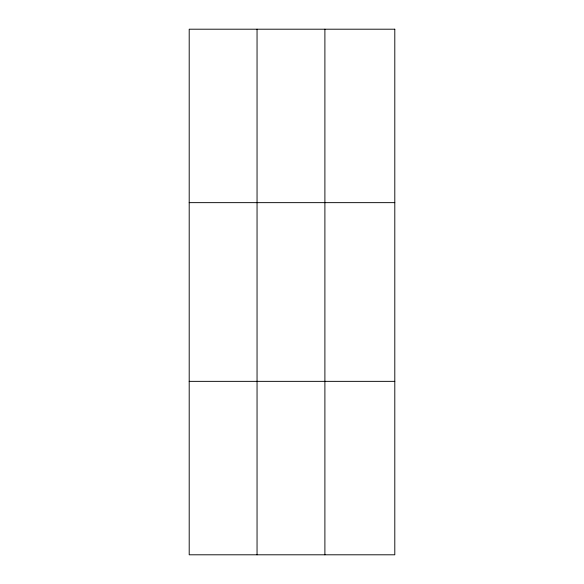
<?xml version="1.0" encoding="UTF-8"?>
<svg xmlns="http://www.w3.org/2000/svg" width="584" height="584" viewBox="0 0 584 584"><rect width="100%" height="100%" fill="white"/><g stroke="black" fill="none" stroke-linecap="round" stroke-linejoin="round"><path stroke-width="0.88" d="M257.048 554.8L257.048 29.2M324.894 554.8L324.894 29.2M189.201 202.648L394.799 202.648M189.201 381.352L394.799 381.352M394.799 29.2L394.799 554.8L189.201 554.8L189.201 29.2L394.799 29.2"/></g></svg>
